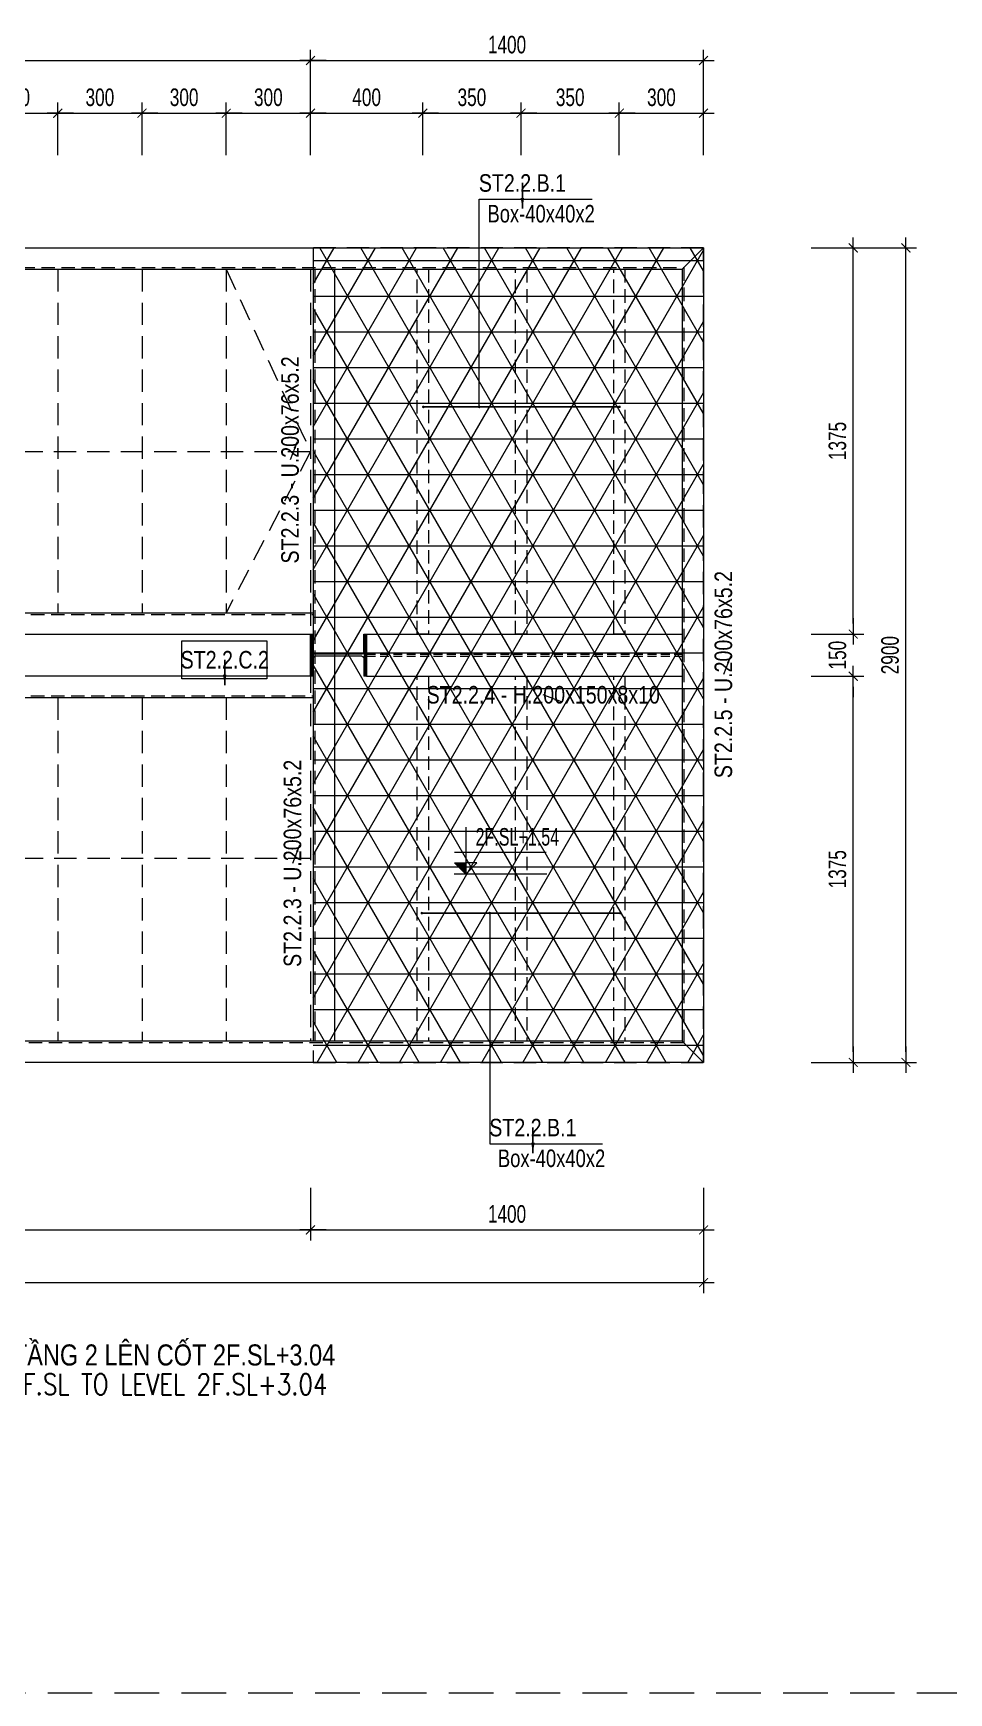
# Model space of a CAD drawing. Header units: millimetres. Extents: x 80771 to 163038, y -101774 to -59328.
# Drawn here: x 106030 to 109291, y -80503 to -74593 of the extents above; entities that cross this region are included whole.
import ezdxf
from ezdxf.enums import TextEntityAlignment as Align

# ---------------------------------------------------------------- set-up
doc = ezdxf.new("R2010")
doc.units = ezdxf.units.MM
doc.linetypes.add('HIDDEN2', pattern=[4.762499999999999, 3.175, -1.5875])
for name, color, linetype, lineweight in [('$0$NDC_S_ANNO', 7, 'Continuous', 20), ('$0$NDC_S_DIM', 1, 'Continuous', 15), ('NDC_S-ANNO', 7, 'Continuous', 20), ('NDC_S-BEAM-NAME-VERT', 7, 'Continuous', 20), ('NDC_S-BEAM-STEL', 30, 'HIDDEN2', 18), ('NDC_S-COLS-NAME', 7, 'Continuous', 20), ('NDC_S-COLS-STEL', 2, 'Continuous', 20), ('NDC_S-DIMS', 1, 'Continuous', 15), ('NDC_S-HIDN', 8, 'HIDDEN2', 13), ('NDC_S-MARK', 1, 'Continuous', 15), ('NDC_S-TABL', 3, 'Continuous', 20), ('NDC_S-TEXT-SYMB', 7, 'Continuous', 20), ('NDC_S-TEXT-VIE', 7, 'Continuous', 20), ('NDC_S_ANNO', 7, 'Continuous', 20), ('NDC_S_BEAM NAME', 7, 'Continuous', 9), ('NDC_S_CONTINUOUS', 3, 'Continuous', 20), ('NDC_S_DIM', 1, 'Continuous', 15), ('NDC_S_ENG TITLE', 3, 'Continuous', 20), ('NDC_S_HATCH MATERIAL', 8, 'Continuous', 13), ('NDC_S_HIDDEN', 8, 'HIDDEN2', 13), ('NDC_S_TEXT SYMBOL', 7, 'Continuous', 20), ('NDC_S_VN TITLE', 6, 'Continuous', 35)]:
    doc.layers.add(name, color=color, linetype=linetype, lineweight=lineweight)
doc.styles.add('$0$ARIAL', font='arial.ttf', dxfattribs={"width": 0.8})
doc.styles.add('$0$NDC_DIM', font='', dxfattribs={"width": 0.75})
doc.styles.add('ARIAL', font='arial.ttf', dxfattribs={"width": 0.8})
doc.styles.add('NDC_ANNO', font='', dxfattribs={"width": 0.8})
doc.styles.add('NDC_ARIAL', font='arial.ttf', dxfattribs={"width": 0.85})
doc.styles.add('NDC_DIM', font='', dxfattribs={"width": 0.75})
doc.styles.add('NDC_EN TXT', font='romans.shx', dxfattribs={"width": 0.8})
doc.styles.add('NDC_VIE TXT', font='arial.ttf', dxfattribs={"width": 0.8})
doc.styles.get('$0$NDC_DIM').set_extended_font_data('Dotum')
doc.styles.get('NDC_ANNO').set_extended_font_data('Dotum')
doc.styles.get('NDC_DIM').set_extended_font_data('Dotum')
doc.dimstyles.new('$0$NDC_dim_iso', dxfattribs={"dimtxt": 2.5, "dimasz": 1, "dimexe": 1.5, "dimexo": 2.5, "dimgap": 1, "dimtad": 1, "dimdec": 0, "dimzin": 0, "dimdsep": 46, "dimtxsty": '$0$NDC_DIM', "dimblk": '$0$DIMMARK', "dimcen": 0.09, "dimdle": 1.2, "dimclrd": 1, "dimclre": 1, "dimclrt": 3, "dimadec": 0, "dimazin": 0, "dimtfac": 1, "dimtdec": 0, "dimtix": 1, "dimtofl": 0, "dimtmove": 0, "dimatfit": 3, "dimfxl": 8, "dimfxlon": 1, "dimtolj": 1, "dimtzin": 0, "dimarcsym": 0})
doc.dimstyles.new('NDC_dim_25', dxfattribs={"dimscale": 25, "dimtxt": 2.5, "dimasz": 1.5, "dimexe": 1.5, "dimexo": 2.5, "dimgap": 1, "dimtad": 1, "dimdec": 0, "dimrnd": 0.001, "dimzin": 0, "dimdsep": 46, "dimtxsty": 'NDC_DIM', "dimblk": 'DIMMARK', "dimcen": 0, "dimdle": 1.2, "dimclrd": 256, "dimclre": 256, "dimclrt": 3, "dimadec": 0, "dimazin": 0, "dimtfac": 1, "dimtdec": 0, "dimtix": 1, "dimtofl": 0, "dimtmove": 2, "dimatfit": 3, "dimfxl": 6, "dimfxlon": 1, "dimtolj": 1, "dimtzin": 0, "dimlwd": -1, "dimlwe": -1, "dimarcsym": 0})
doc.dimstyles.new('NDC_dim_iso', dxfattribs={"dimtxt": 2.5, "dimasz": 1.5, "dimexe": 1.5, "dimexo": 1.5, "dimgap": 1, "dimtad": 1, "dimdec": 0, "dimrnd": 0.001, "dimzin": 0, "dimdsep": 46, "dimtxsty": 'NDC_DIM', "dimblk": 'DIMMARK', "dimcen": 0, "dimdle": 1.2, "dimclrd": 256, "dimclre": 256, "dimclrt": 3, "dimadec": 0, "dimazin": 0, "dimtfac": 1, "dimtdec": 0, "dimtix": 1, "dimtofl": 0, "dimtmove": 2, "dimatfit": 3, "dimfxl": 6, "dimfxlon": 1, "dimtolj": 1, "dimtzin": 0, "dimlwd": -1, "dimlwe": -1, "dimarcsym": 0})
pattern_1 = [(0, (-104314.9308986641, 63407.9157860844), (0, 127), []), (59.99999999999999, (-104314.9308986641, 63407.9157860844), (-109.9852262806237, 63.50000000000001), []), (120, (-104314.9308986641, 63407.9157860844), (-109.9852262806237, -63.49999999999997), [])]

# ---------------------------------------------------------------- blocks, each defined once
blk = doc.blocks.new('*U99')
for p, q in [((0.6502196850394916, 7.480314686706894), (-1.86925590551001, 7.480314686706895)), ((0.9260196850394917, 7.204514686706894), (0.9260196850394938, 0.6695005134808927)), ((1.240980314960485, 7.204514686706894), (1.240980314960487, 0.6695005134808927)), ((1.516780314960485, 7.480314686706894), (4.036255905509978, 7.480314686706897)), ((0.6502196850394913, 0.3937005134808928), (-1.869255905510008, 0.3937005134808915)), ((1.51678031496049, 0.3937005134808931), (4.03625590550998, 0.3937005134808934))]:
    blk.add_line(p, q)
for points in [[(4.036255905509978, 7.480314686706897), (4.036255905509977, 7.874015474108894), (-1.86925590551001, 7.874015474108893), (-1.869255905510011, 7.480314686706895)], [(-1.869255905510008, 0.3937005134808915), (-1.869255905510008, -2.739211066304925e-07), (4.03625590550998, -2.739211047242646e-07), (4.03625590550998, 0.3937005134808934)]]:
    blk.add_lwpolyline(points)
for centre, radius, start, end in [((0.6502196850394917, 7.204514686706894), 0.2757999999999995, 360, 450), ((1.516780314960485, 7.204514686706894), 0.2758, 90, 180), ((0.6502196850394912, 0.6695005134808923), 0.2758, 270, 360), ((1.51678031496049, 0.6695005134808927), 0.2758, 180, 270)]:
    blk.add_arc(centre, radius, start, end)
blk = doc.blocks.new('*U98')
for p, q in [((0.6502196850394916, 7.480314686706894), (-1.86925590551001, 7.480314686706895)), ((0.9260196850394917, 7.204514686706894), (0.9260196850394938, 0.6695005134808927)), ((1.240980314960485, 7.204514686706894), (1.240980314960487, 0.6695005134808927)), ((1.516780314960485, 7.480314686706894), (4.036255905509977, 7.480314686706897)), ((0.6502196850394913, 0.3937005134808928), (-1.869255905510008, 0.3937005134808915)), ((1.51678031496049, 0.3937005134808931), (4.03625590550998, 0.3937005134808935))]:
    blk.add_line(p, q)
for points in [[(4.036255905509977, 7.480314686706897), (4.036255905509977, 7.874015474108894), (-1.869255905510011, 7.874015474108893), (-1.86925590551001, 7.480314686706895)], [(-1.869255905510008, 0.3937005134808915), (-1.869255905510008, -2.739211066304925e-07), (4.036255905509979, -2.73921104666556e-07), (4.03625590550998, 0.3937005134808935)]]:
    blk.add_lwpolyline(points)
for centre, radius, start, end in [((0.6502196850394917, 7.204514686706894), 0.2757999999999995, 360, 450), ((1.516780314960485, 7.204514686706894), 0.2758, 90, 180), ((0.6502196850394912, 0.6695005134808923), 0.2758, 270, 360), ((1.51678031496049, 0.6695005134808927), 0.2758, 180, 270)]:
    blk.add_arc(centre, radius, start, end)
blk = doc.blocks.new('TT2')
at = {"layer": 'NDC_S_HATCH MATERIAL'}
h = blk.add_hatch(dxfattribs=at)
h.set_pattern_fill('NET3', color=256, scale=40)
h.set_pattern_definition(pattern_1)
h.paths.add_polyline_path([(1390, 2900), (0, 2900), (0, 0), (1390, 0)])
h = blk.add_hatch(dxfattribs=at)
h.set_pattern_fill('NET3', color=256, scale=40)
h.set_pattern_definition(pattern_1)
h.paths.add_polyline_path([(4110, 2900), (5500, 2900), (5500, 0), (4110, 0)])
h = blk.add_hatch(dxfattribs=at)
h.set_pattern_fill('ANSI31', color=256)
h.set_pattern_definition([(45, (60363.4880081712, 46292.38062624844), (-2.245064030267288, 2.245064030267288), [])])
edge = h.paths.add_edge_path()
edge.add_line((1209.999999999971, 1375.000000000095), (1199.999999999956, 1375.000000000095))
edge.add_line((1199.999999999942, 1375.000000000095), (1199.999999999942, 1525))
edge.add_line((1199.999999999942, 1525), (1209.999999999956, 1525))
edge = h.paths.add_edge_path()
edge.add_line((1382.994679999902, 1446.000000000051), (1217.005319999967, 1446.000000000051))
edge = h.paths.add_edge_path()
edge.add_line((1382.994679999902, 1454.000000000044), (1217.005319999967, 1454.000000000044))
edge = h.paths.add_edge_path(flags=16)
edge.add_line((1209.999999999971, 1438.994680000054), (1209.999999999971, 1375.000000000095))
edge = h.paths.add_edge_path()
edge.add_line((1389.999999999913, 1438.994680000054), (1389.999999999913, 1375.000000000095))
edge = h.paths.add_edge_path(flags=16)
edge.add_line((1209.999999999971, 1461.005320000048), (1209.999999999971, 1525))
edge = h.paths.add_edge_path()
edge.add_line((1389.999999999913, 1461.005320000048), (1389.999999999913, 1525))
edge = h.paths.add_edge_path()
edge.add_line((1389.999999999913, 1525), (1399.999999999913, 1525))
edge.add_line((1399.999999999913, 1525), (1399.999999999913, 1375.000000000095))
edge.add_line((1399.999999999913, 1375.000000000095), (1389.999999999913, 1375.000000000095))
edge = h.paths.add_edge_path()
edge.add_arc((1217.005319999967, 1438.994680000054), 7.005320000000003, 90, 180)
edge = h.paths.add_edge_path()
edge.add_arc((1217.005319999967, 1461.005320000048), 7.005320000000003, 180, 270)
edge = h.paths.add_edge_path()
edge.add_arc((1382.994679999902, 1438.994680000054), 7.00531999999999, 0, 90)
edge = h.paths.add_edge_path()
edge.add_arc((1382.994679999902, 1461.005320000048), 7.005320000000003, 270, 360)
h = blk.add_hatch(dxfattribs=at)
h.set_pattern_fill('ANSI31', color=256)
h.set_pattern_definition([(45, (60963.48800817126, 46292.38062624838), (-2.245064030267288, 2.245064030267288), [])])
edge = h.paths.add_edge_path()
edge.add_line((4110.000000000015, 1375.000000000044), (4100, 1375.000000000044))
edge.add_line((4099.999999999985, 1375.000000000044), (4099.999999999985, 1524.999999999949))
edge.add_line((4099.999999999985, 1524.999999999949), (4110, 1524.999999999949))
edge = h.paths.add_edge_path()
edge.add_line((4282.994679999945, 1446), (4117.005320000011, 1446))
edge = h.paths.add_edge_path()
edge.add_line((4282.994679999945, 1453.999999999993), (4117.005320000011, 1453.999999999993))
edge = h.paths.add_edge_path(flags=16)
edge.add_line((4110.000000000015, 1438.994680000003), (4110.000000000015, 1375.000000000044))
edge = h.paths.add_edge_path()
edge.add_line((4289.999999999956, 1438.994680000003), (4289.999999999956, 1375.000000000044))
edge = h.paths.add_edge_path(flags=16)
edge.add_line((4110.000000000015, 1461.005319999997), (4110.000000000015, 1524.999999999949))
edge = h.paths.add_edge_path()
edge.add_line((4289.999999999956, 1461.005319999997), (4289.999999999956, 1524.999999999949))
edge = h.paths.add_edge_path()
edge.add_line((4289.999999999956, 1524.999999999949), (4299.999999999956, 1524.999999999949))
edge.add_line((4299.999999999956, 1524.999999999949), (4299.999999999956, 1375.000000000044))
edge.add_line((4299.999999999956, 1375.000000000044), (4289.999999999956, 1375.000000000044))
edge = h.paths.add_edge_path()
edge.add_arc((4117.005320000011, 1438.994680000003), 7.005320000000003, 90, 180)
edge = h.paths.add_edge_path()
edge.add_arc((4117.005320000011, 1461.005319999997), 7.005320000000003, 180, 270)
edge = h.paths.add_edge_path()
edge.add_arc((4282.994679999945, 1438.994680000003), 7.00531999999999, 0, 90)
edge = h.paths.add_edge_path()
edge.add_arc((4282.994679999945, 1461.005319999997), 7.005320000000003, 270, 360)
at = {"layer": 'NDC_S-BEAM-STEL', "ltscale": 15}
for p, q in [((1384, 2824), (1384, 76)), ((4116.00000000016, 2824), (4116.00000000016, 76)), ((1390, 1594.999999999949), (4110.00000000016, 1594.999999999949)), ((1390, 1305.000000000095), (4110.00000000016, 1305.000000000095))]:
    blk.add_line(p, q, dxfattribs=at)
for points in [[(69.99999999998545, 2830.000000000015), (5430.000000000015, 2830.000000000015), (5430.000000000015, 69.99999999998545), (69.99999999998545, 69.99999999998545)], [(320.0000758170208, 2824.000019402971), (280.0000758170208, 2824.000019402971), (279.9999999999127, 1524.99998059708), (319.9999999999127, 1524.99998059708)], [(670.0000758170208, 2824), (630.0000758170208, 2824), (629.9999999999127, 1524.999961194109), (669.9999999999127, 1524.999961194109)], [(1020.000075817021, 2824), (980.0000758170208, 2824), (979.9999999999127, 1524.999961194109), (1019.999999999913, 1524.999961194109)], [(4479.999924182979, 2824), (4519.999924182979, 2824), (4520.000000000087, 1524.999961194109), (4480.000000000087, 1524.999961194109)], [(4829.999924182979, 2824), (4869.999924182979, 2824), (4870.000000000087, 1524.999961194109), (4830.000000000087, 1524.999961194109)], [(5179.999924182979, 2824.000019402971), (5219.999924182979, 2824.000019402971), (5220.000000000087, 1524.99998059708), (5180.000000000087, 1524.99998059708)], [(320.0000758170208, 1375.000019403058), (280.0000758170208, 1375.000019403058), (279.9999999999127, 75.99998059716745), (319.9999999999127, 75.99998059716745)], [(670.0000758170208, 1375.000000000087), (630.0000758170208, 1375.000000000087), (629.9999999999127, 75.99996119419666), (669.9999999999127, 75.99996119419666)], [(1020.000075817021, 1375.000000000087), (980.0000758170208, 1375.000000000087), (979.9999999999127, 75.99996119419666), (1019.999999999913, 75.99996119419666)], [(4479.999924182979, 1375.000000000087), (4519.999924182979, 1375.000000000087), (4520.000000000087, 75.99996119419666), (4480.000000000087, 75.99996119419666)], [(4829.999924182979, 1375.000000000087), (4869.999924182979, 1375.000000000087), (4870.000000000087, 75.99996119419666), (4830.000000000087, 75.99996119419666)], [(5179.999924182979, 1375.000019403058), (5219.999924182979, 1375.000019403058), (5220.000000000087, 75.99998059716745), (5180.000000000087, 75.99998059716745)]]:
    blk.add_lwpolyline(points, close=True, dxfattribs=at)
at = {"layer": 'NDC_S-HIDN', "ltscale": 25}
for p, q in [((1400.000000000087, 1525.000000000029), (1400.000000000087, 2824)), ((1700, 2824), (1700, 1600.999999999956)), ((2000, 2824), (2000, 1600.999999999956)), ((2300, 2824), (2300, 1600.999999999956)), ((2600, 2824), (2600, 1600.999999999956)), ((2900, 2824), (2900, 1600.999999999956)), ((3200, 2824), (3200, 1600.999999999956)), ((3500, 2824), (3500, 1600.999999999956)), ((3800, 2824), (3800, 1600.999999999956)), ((4100, 2824), (4100, 76)), ((1400.000000000087, 2174.500000000015), (4100, 2174.500000000015)), ((1400.000000000029, 1298.999999999971), (1400.000000000116, 76)), ((1700, 1299.000000000095), (1700, 76)), ((1999.999999999985, 1299.000000000102), (2000, 76)), ((2300, 1299.000000000102), (2300, 76)), ((2599.999999999985, 1299.000000000102), (2600, 76)), ((2900.000000000015, 1299.000000000102), (2900, 76)), ((3200, 1299.000000000102), (3200, 76)), ((3499.999999999985, 1299.000000000102), (3500, 76)), ((3800, 1299.000000000102), (3800, 76))]:
    blk.add_line(p, q, dxfattribs=at)
at = {"layer": 'NDC_S-HIDN', "ltscale": 10}
for p, q in [((1199.999999999942, 1454.000000000051), (76, 1454.000000000044)), ((1199.999999999942, 1446.000000000051), (76, 1446.000000000044)), ((4300.000000000131, 1454.000000000022), (5424, 1454.000000000015)), ((4300.000000000131, 1446.000000000022), (5424, 1446.000000000015))]:
    blk.add_line(p, q, dxfattribs=at)
at = {"layer": 'NDC_S-HIDN', "ltscale": 25}
for points in [[(1390, 2900), (0, 2900), (0, 0), (1390, 0)], [(5500.00000000016, 2900), (4110.00000000016, 2900), (4110.00000000016, 0), (5500.00000000016, 0)]]:
    blk.add_lwpolyline(points, close=True, dxfattribs=at)
for points in [[(3800, 2824), (4100, 2174.500000000015), (3800, 1600.999999999949)], [(1700, 1299.000000000095), (1400.000000000073, 725.4999999998545), (1700, 76)], [(4100, 725.4999999998545), (1400.000000000073, 725.4999999998545)]]:
    blk.add_lwpolyline(points, dxfattribs=at)
at = {"layer": 'NDC_S-TABL'}
for p, q in [((0, 2900), (76, 2824)), ((5424, 2824), (5500, 2900)), ((76, 76), (0, 0)), ((5424, 76), (5500, 0))]:
    blk.add_line(p, q, dxfattribs=at)
for points in [[(0, 2900), (5500, 2900), (5500, 0), (0, 0)], [(76, 2824), (5424, 2824), (5424, 76), (76, 76)]]:
    blk.add_lwpolyline(points, close=True, dxfattribs=at)
at = {"layer": 'NDC_S_CONTINUOUS'}
for p, q in [((1314, 2824), (1314, 76)), ((1390, 2824), (1390, 76)), ((4110.00000000016, 2824), (4110.00000000016, 76)), ((4186.00000000016, 2824), (4186.00000000016, 76)), ((1390, 1600.999999999949), (4110.00000000016, 1600.999999999949)), ((1199.999999999942, 1525.00000000008), (76, 1525.00000000008)), ((4300.000000000131, 1525.000000000051), (5424, 1525.000000000051)), ((1199.999999999942, 1375.000000000095), (76, 1375.000000000095)), ((4300.000000000131, 1375.000000000065), (5424, 1375.000000000065)), ((1390, 1299.000000000095), (4110.00000000016, 1299.000000000095))]:
    blk.add_line(p, q, dxfattribs=at)
blk.add_lwpolyline([(1209.999999999971, 1525.00000000008), (1199.999999999942, 1525.00000000008), (1199.999999999942, 1375.000000000022), (1209.999999999971, 1375.000000000022)], dxfattribs=at)
blk.add_lwpolyline([(1399.999999999913, 1525), (4100, 1525), (4100, 1375.000000000044), (1399.999999999913, 1375.000000000044)], close=True, dxfattribs=at)
at = {"layer": 'NDC_S-COLS-STEL', "xscale": -25.40000000000001, "yscale": 25.40000000000001, "zscale": 25.4, "rotation": 270}
for name, p in [('*U99', (1200.000006957547, 1422.479100000048)), ('*U98', (4100.000006957591, 1422.479099999997))]:
    blk.add_blockref(name, p, dxfattribs=at)
blk = doc.blocks.new('DIMMARK')
at = {"layer": 'NDC_S_DIM', "color": 1}
blk.add_line((-1.5, 0), (1, 0), dxfattribs=at)
at = {"layer": 'NDC_S_DIM', "color": 2, "const_width": 0.1}
blk.add_lwpolyline([(-0.4242640687119285, -0.4242640687119285), (0.4242640687119285, 0.4242640687119285)], dxfattribs=at)
blk = doc.blocks.new('*D317')
at = {"layer": 'Defpoints', "color": 0, "transparency": 16777216}
for p in [(104317.9395181131, -78257.91578608444), (107017.9395181131, -78257.91578608444), (107017.9395181131, -78854.35391925108)]:
    blk.add_point(p, dxfattribs=at)
at = {"layer": 'NDC_S_DIM', "transparency": 16777216}
for p, q in [((104317.9395181131, -78704.35391925108), (104317.9395181131, -78891.85391925108)), ((107017.9395181131, -78704.35391925108), (107017.9395181131, -78891.85391925108)), ((104355.4395181131, -78854.35391925108), (106980.4395181131, -78854.35391925108))]:
    blk.add_line(p, q, dxfattribs=at)
at = {"layer": 'NDC_S_DIM', "transparency": 16777216, "xscale": 37.5, "yscale": 37.5, "zscale": 37.5, "rotation": 180}
blk.add_blockref('DIMMARK', (104317.9395181131, -78854.35391925108), dxfattribs=at)
at = {"layer": 'NDC_S_DIM', "transparency": 16777216, "xscale": 37.5, "yscale": 37.5, "zscale": 37.5}
blk.add_blockref('DIMMARK', (107017.9395181131, -78854.35391925108), dxfattribs=at)
at = {"layer": 'NDC_S_DIM', "color": 3, "transparency": 16777216, "insert": (105667.9395181131, -78798.06151762286), "char_height": 62.5, "attachment_point": 5, "style": 'NDC_DIM'}
blk.add_mtext('\\A1;2700', dxfattribs=at)
blk = doc.blocks.new('*D318')
at = {"layer": 'Defpoints', "color": 0, "transparency": 16777216}
for p in [(107017.939518113, -78257.91578608444), (108417.9395181132, -78257.91578608444), (108417.9395181132, -78854.35391925108)]:
    blk.add_point(p, dxfattribs=at)
at = {"layer": 'NDC_S_DIM', "transparency": 16777216}
for p, q in [((107017.939518113, -78704.35391925108), (107017.939518113, -78891.85391925108)), ((108417.9395181132, -78704.35391925108), (108417.9395181132, -78891.85391925108)), ((107055.439518113, -78854.35391925108), (108380.4395181132, -78854.35391925108))]:
    blk.add_line(p, q, dxfattribs=at)
at = {"layer": 'NDC_S_DIM', "transparency": 16777216, "xscale": 37.5, "yscale": 37.5, "zscale": 37.5, "rotation": 180}
blk.add_blockref('DIMMARK', (107017.939518113, -78854.35391925108), dxfattribs=at)
at = {"layer": 'NDC_S_DIM', "transparency": 16777216, "xscale": 37.5, "yscale": 37.5, "zscale": 37.5}
blk.add_blockref('DIMMARK', (108417.9395181132, -78854.35391925108), dxfattribs=at)
at = {"layer": 'NDC_S_DIM', "color": 3, "transparency": 16777216, "insert": (107717.9395181131, -78798.06151762286), "char_height": 62.5, "attachment_point": 5, "style": 'NDC_DIM'}
blk.add_mtext('\\A1;1400', dxfattribs=at)
blk = doc.blocks.new('*D319')
at = {"layer": 'Defpoints', "color": 0, "transparency": 16777216}
for p in [(102917.9395181131, -78257.91578608444), (108417.9395181132, -78257.91578608444), (108417.9395181132, -79041.85391925108)]:
    blk.add_point(p, dxfattribs=at)
at = {"layer": 'NDC_S_DIM', "transparency": 16777216}
for p, q in [((102917.9395181131, -78891.85391925108), (102917.9395181131, -79079.35391925108)), ((108417.9395181132, -78891.85391925108), (108417.9395181132, -79079.35391925108)), ((102955.4395181131, -79041.85391925108), (108380.4395181132, -79041.85391925108))]:
    blk.add_line(p, q, dxfattribs=at)
at = {"layer": 'NDC_S_DIM', "transparency": 16777216, "xscale": 37.5, "yscale": 37.5, "zscale": 37.5, "rotation": 180}
blk.add_blockref('DIMMARK', (102917.9395181131, -79041.85391925108), dxfattribs=at)
at = {"layer": 'NDC_S_DIM', "transparency": 16777216, "xscale": 37.5, "yscale": 37.5, "zscale": 37.5}
blk.add_blockref('DIMMARK', (108417.9395181132, -79041.85391925108), dxfattribs=at)
at = {"layer": 'NDC_S_DIM', "color": 3, "transparency": 16777216, "insert": (105667.9395181131, -78985.56151762286), "char_height": 62.5, "attachment_point": 5, "style": 'NDC_DIM'}
blk.add_mtext('\\A1;5500', dxfattribs=at)
blk = doc.blocks.new('*D320')
at = {"layer": 'Defpoints', "color": 0, "transparency": 16777216}
for p in [(108417.9395181133, -76882.91578608443), (108951.154007948, -76882.91578608443), (108417.9395181133, -78257.91578608447)]:
    blk.add_point(p, dxfattribs=at)
at = {"layer": 'NDC_S_DIM', "transparency": 16777216}
for p, q in [((108801.154007948, -76882.91578608443), (108988.654007948, -76882.91578608443)), ((108951.154007948, -78220.41578608447), (108951.154007948, -76920.41578608443)), ((108801.154007948, -78257.91578608447), (108988.654007948, -78257.91578608447))]:
    blk.add_line(p, q, dxfattribs=at)
at = {"layer": 'NDC_S_DIM', "transparency": 16777216, "xscale": 37.5, "yscale": 37.5, "zscale": 37.5}
for p, rotation in [((108951.154007948, -76882.91578608443), 90), ((108951.154007948, -78257.91578608447), 270)]:
    blk.add_blockref('DIMMARK', p, dxfattribs=dict(at, rotation=rotation))
at = {"layer": 'NDC_S_DIM', "color": 3, "transparency": 16777216, "insert": (108894.8616063198, -77570.41578608446), "char_height": 62.5, "attachment_point": 5, "rotation": 90, "style": 'NDC_DIM'}
blk.add_mtext('\\A1;1375', dxfattribs=at)
blk = doc.blocks.new('*D321')
at = {"layer": 'Defpoints', "color": 0, "transparency": 16777216}
for p in [(108417.9395181133, -76732.91578608441), (108951.1540079481, -76732.91578608441), (108417.9395181133, -76882.91578608443)]:
    blk.add_point(p, dxfattribs=at)
at = {"layer": 'NDC_S_DIM', "transparency": 16777216}
for p, q in [((108951.1540079481, -76695.41578608441), (108951.1540079481, -76657.91578608441)), ((108801.1540079481, -76732.91578608441), (108988.6540079481, -76732.91578608441)), ((108801.1540079481, -76882.91578608443), (108988.6540079481, -76882.91578608443)), ((108951.1540079481, -76920.41578608443), (108951.1540079481, -76957.91578608443))]:
    blk.add_line(p, q, dxfattribs=at)
at = {"layer": 'NDC_S_DIM', "transparency": 16777216, "xscale": 37.5, "yscale": 37.5, "zscale": 37.5}
for p, rotation in [((108951.1540079481, -76732.91578608441), 270), ((108951.1540079481, -76882.91578608443), 90)]:
    blk.add_blockref('DIMMARK', p, dxfattribs=dict(at, rotation=rotation))
at = {"layer": 'NDC_S_DIM', "color": 3, "transparency": 16777216, "insert": (108894.8616063198, -76807.91578608443), "char_height": 62.5, "attachment_point": 5, "rotation": 90, "style": 'NDC_DIM'}
blk.add_mtext('\\A1;150', dxfattribs=at)
blk = doc.blocks.new('*D322')
at = {"layer": 'Defpoints', "color": 0, "transparency": 16777216}
for p in [(108417.9395181133, -75357.91578608447), (108951.1540079482, -75357.91578608447), (108417.9395181133, -76732.91578608441)]:
    blk.add_point(p, dxfattribs=at)
at = {"layer": 'NDC_S_DIM', "transparency": 16777216}
for p, q in [((108801.1540079482, -75357.91578608447), (108988.6540079482, -75357.91578608447)), ((108951.1540079482, -76695.41578608441), (108951.1540079482, -75395.41578608447)), ((108801.1540079482, -76732.91578608441), (108988.6540079482, -76732.91578608441))]:
    blk.add_line(p, q, dxfattribs=at)
at = {"layer": 'NDC_S_DIM', "transparency": 16777216, "xscale": 37.5, "yscale": 37.5, "zscale": 37.5}
for p, rotation in [((108951.1540079482, -75357.91578608447), 90), ((108951.1540079482, -76732.91578608441), 270)]:
    blk.add_blockref('DIMMARK', p, dxfattribs=dict(at, rotation=rotation))
at = {"layer": 'NDC_S_DIM', "color": 3, "transparency": 16777216, "insert": (108894.8616063199, -76045.41578608446), "char_height": 62.5, "attachment_point": 5, "rotation": 90, "style": 'NDC_DIM'}
blk.add_mtext('\\A1;1375', dxfattribs=at)
blk = doc.blocks.new('*D323')
at = {"layer": 'Defpoints', "color": 0, "transparency": 16777216}
for p in [(108417.9395181133, -75357.91578608433), (109138.6540079482, -75357.91578608433), (108417.9395181133, -78257.91578608447)]:
    blk.add_point(p, dxfattribs=at)
at = {"layer": 'NDC_S_DIM', "transparency": 16777216}
for p, q in [((108988.6540079482, -75357.91578608433), (109176.1540079482, -75357.91578608433)), ((109138.6540079482, -78220.41578608447), (109138.6540079482, -75395.41578608433)), ((108988.6540079482, -78257.91578608447), (109176.1540079482, -78257.91578608447))]:
    blk.add_line(p, q, dxfattribs=at)
at = {"layer": 'NDC_S_DIM', "transparency": 16777216, "xscale": 37.5, "yscale": 37.5, "zscale": 37.5}
for p, rotation in [((109138.6540079482, -75357.91578608433), 90), ((109138.6540079482, -78257.91578608447), 270)]:
    blk.add_blockref('DIMMARK', p, dxfattribs=dict(at, rotation=rotation))
at = {"layer": 'NDC_S_DIM', "color": 3, "transparency": 16777216, "insert": (109082.3616063199, -76807.91578608441), "char_height": 62.5, "attachment_point": 5, "rotation": 90, "style": 'NDC_DIM'}
blk.add_mtext('\\A1;2900', dxfattribs=at)
blk = doc.blocks.new('*D337')
at = {"layer": 'Defpoints', "color": 0, "transparency": 16777216}
for p in [(106117.939518113, -74878.17905960027), (105817.939518113, -75357.91578608444), (106117.939518113, -75357.91578608444)]:
    blk.add_point(p, dxfattribs=at)
at = {"layer": 'NDC_S_DIM', "transparency": 16777216}
for p, q in [((105817.939518113, -75028.17905960027), (105817.939518113, -74840.67905960027)), ((106117.939518113, -75028.17905960027), (106117.939518113, -74840.67905960027)), ((105855.439518113, -74878.17905960027), (106080.439518113, -74878.17905960027))]:
    blk.add_line(p, q, dxfattribs=at)
at = {"layer": 'NDC_S_DIM', "transparency": 16777216, "xscale": 37.5, "yscale": 37.5, "zscale": 37.5, "rotation": 180}
blk.add_blockref('DIMMARK', (105817.939518113, -74878.17905960027), dxfattribs=at)
at = {"layer": 'NDC_S_DIM', "transparency": 16777216, "xscale": 37.5, "yscale": 37.5, "zscale": 37.5}
blk.add_blockref('DIMMARK', (106117.939518113, -74878.17905960027), dxfattribs=at)
at = {"layer": 'NDC_S_DIM', "color": 3, "transparency": 16777216, "insert": (105967.939518113, -74821.88665797205), "char_height": 62.5, "attachment_point": 5, "style": 'NDC_DIM'}
blk.add_mtext('\\A1;300', dxfattribs=at)
blk = doc.blocks.new('*D338')
at = {"layer": 'Defpoints', "color": 0, "transparency": 16777216}
for p in [(106417.939518113, -74878.17905960027), (106117.939518113, -75357.91578608444), (106417.939518113, -75357.91578608444)]:
    blk.add_point(p, dxfattribs=at)
at = {"layer": 'NDC_S_DIM', "transparency": 16777216}
for p, q in [((106117.939518113, -75028.17905960027), (106117.939518113, -74840.67905960027)), ((106417.939518113, -75028.17905960027), (106417.939518113, -74840.67905960027)), ((106155.439518113, -74878.17905960027), (106380.439518113, -74878.17905960027))]:
    blk.add_line(p, q, dxfattribs=at)
at = {"layer": 'NDC_S_DIM', "transparency": 16777216, "xscale": 37.5, "yscale": 37.5, "zscale": 37.5, "rotation": 180}
blk.add_blockref('DIMMARK', (106117.939518113, -74878.17905960027), dxfattribs=at)
at = {"layer": 'NDC_S_DIM', "transparency": 16777216, "xscale": 37.5, "yscale": 37.5, "zscale": 37.5}
blk.add_blockref('DIMMARK', (106417.939518113, -74878.17905960027), dxfattribs=at)
at = {"layer": 'NDC_S_DIM', "color": 3, "transparency": 16777216, "insert": (106267.939518113, -74821.88665797205), "char_height": 62.5, "attachment_point": 5, "style": 'NDC_DIM'}
blk.add_mtext('\\A1;300', dxfattribs=at)
blk = doc.blocks.new('*D339')
at = {"layer": 'Defpoints', "color": 0, "transparency": 16777216}
for p in [(106717.939518113, -74878.17905960027), (106417.939518113, -75357.91578608444), (106717.939518113, -75357.91578608444)]:
    blk.add_point(p, dxfattribs=at)
at = {"layer": 'NDC_S_DIM', "transparency": 16777216}
for p, q in [((106417.939518113, -75028.17905960027), (106417.939518113, -74840.67905960027)), ((106717.939518113, -75028.17905960027), (106717.939518113, -74840.67905960027)), ((106455.439518113, -74878.17905960027), (106680.439518113, -74878.17905960027))]:
    blk.add_line(p, q, dxfattribs=at)
at = {"layer": 'NDC_S_DIM', "transparency": 16777216, "xscale": 37.5, "yscale": 37.5, "zscale": 37.5, "rotation": 180}
blk.add_blockref('DIMMARK', (106417.939518113, -74878.17905960027), dxfattribs=at)
at = {"layer": 'NDC_S_DIM', "transparency": 16777216, "xscale": 37.5, "yscale": 37.5, "zscale": 37.5}
blk.add_blockref('DIMMARK', (106717.939518113, -74878.17905960027), dxfattribs=at)
at = {"layer": 'NDC_S_DIM', "color": 3, "transparency": 16777216, "insert": (106567.939518113, -74821.88665797205), "char_height": 62.5, "attachment_point": 5, "style": 'NDC_DIM'}
blk.add_mtext('\\A1;300', dxfattribs=at)
blk = doc.blocks.new('*D340')
at = {"layer": 'Defpoints', "color": 0, "transparency": 16777216}
for p in [(107017.939518113, -74878.17905960027), (106717.939518113, -75357.91578608444), (107017.939518113, -75357.91578608444)]:
    blk.add_point(p, dxfattribs=at)
at = {"layer": 'NDC_S_DIM', "transparency": 16777216}
for p, q in [((106717.939518113, -75028.17905960027), (106717.939518113, -74840.67905960027)), ((107017.939518113, -75028.17905960027), (107017.939518113, -74840.67905960027)), ((106755.439518113, -74878.17905960027), (106980.439518113, -74878.17905960027))]:
    blk.add_line(p, q, dxfattribs=at)
at = {"layer": 'NDC_S_DIM', "transparency": 16777216, "xscale": 37.5, "yscale": 37.5, "zscale": 37.5, "rotation": 180}
blk.add_blockref('DIMMARK', (106717.939518113, -74878.17905960027), dxfattribs=at)
at = {"layer": 'NDC_S_DIM', "transparency": 16777216, "xscale": 37.5, "yscale": 37.5, "zscale": 37.5}
blk.add_blockref('DIMMARK', (107017.939518113, -74878.17905960027), dxfattribs=at)
at = {"layer": 'NDC_S_DIM', "color": 3, "transparency": 16777216, "insert": (106867.939518113, -74821.88665797205), "char_height": 62.5, "attachment_point": 5, "style": 'NDC_DIM'}
blk.add_mtext('\\A1;300', dxfattribs=at)
blk = doc.blocks.new('*D341')
at = {"layer": 'Defpoints', "color": 0, "transparency": 16777216}
for p in [(107417.939442296, -74878.17905960027), (107017.939518113, -75357.91578608444), (107417.939442296, -75357.91578608444)]:
    blk.add_point(p, dxfattribs=at)
at = {"layer": 'NDC_S_DIM', "transparency": 16777216}
for p, q in [((107017.939518113, -75028.17905960027), (107017.939518113, -74840.67905960027)), ((107417.939442296, -75028.17905960027), (107417.939442296, -74840.67905960027)), ((107055.439518113, -74878.17905960027), (107380.439442296, -74878.17905960027))]:
    blk.add_line(p, q, dxfattribs=at)
at = {"layer": 'NDC_S_DIM', "transparency": 16777216, "xscale": 37.5, "yscale": 37.5, "zscale": 37.5, "rotation": 180}
blk.add_blockref('DIMMARK', (107017.939518113, -74878.17905960027), dxfattribs=at)
at = {"layer": 'NDC_S_DIM', "transparency": 16777216, "xscale": 37.5, "yscale": 37.5, "zscale": 37.5}
blk.add_blockref('DIMMARK', (107417.939442296, -74878.17905960027), dxfattribs=at)
at = {"layer": 'NDC_S_DIM', "color": 3, "transparency": 16777216, "insert": (107217.9394802045, -74821.88665797205), "char_height": 62.5, "attachment_point": 5, "style": 'NDC_DIM'}
blk.add_mtext('\\A1;400', dxfattribs=at)
blk = doc.blocks.new('*D342')
at = {"layer": 'Defpoints', "color": 0, "transparency": 16777216}
for p in [(107767.939442296, -74878.17905960027), (107417.939442296, -75357.91578608444), (107767.939442296, -75357.91578608444)]:
    blk.add_point(p, dxfattribs=at)
at = {"layer": 'NDC_S_DIM', "transparency": 16777216}
for p, q in [((107417.939442296, -75028.17905960027), (107417.939442296, -74840.67905960027)), ((107767.939442296, -75028.17905960027), (107767.939442296, -74840.67905960027)), ((107455.439442296, -74878.17905960027), (107730.439442296, -74878.17905960027))]:
    blk.add_line(p, q, dxfattribs=at)
at = {"layer": 'NDC_S_DIM', "transparency": 16777216, "xscale": 37.5, "yscale": 37.5, "zscale": 37.5, "rotation": 180}
blk.add_blockref('DIMMARK', (107417.939442296, -74878.17905960027), dxfattribs=at)
at = {"layer": 'NDC_S_DIM', "transparency": 16777216, "xscale": 37.5, "yscale": 37.5, "zscale": 37.5}
blk.add_blockref('DIMMARK', (107767.939442296, -74878.17905960027), dxfattribs=at)
at = {"layer": 'NDC_S_DIM', "color": 3, "transparency": 16777216, "insert": (107592.939442296, -74821.88665797205), "char_height": 62.5, "attachment_point": 5, "style": 'NDC_DIM'}
blk.add_mtext('\\A1;350', dxfattribs=at)
blk = doc.blocks.new('*D343')
at = {"layer": 'Defpoints', "color": 0, "transparency": 16777216}
for p in [(108117.939442296, -74878.17905960027), (107767.939442296, -75357.91578608444), (108117.939442296, -75357.91578608444)]:
    blk.add_point(p, dxfattribs=at)
at = {"layer": 'NDC_S_DIM', "transparency": 16777216}
for p, q in [((107767.939442296, -75028.17905960027), (107767.939442296, -74840.67905960027)), ((108117.939442296, -75028.17905960027), (108117.939442296, -74840.67905960027)), ((107805.439442296, -74878.17905960027), (108080.439442296, -74878.17905960027))]:
    blk.add_line(p, q, dxfattribs=at)
at = {"layer": 'NDC_S_DIM', "transparency": 16777216, "xscale": 37.5, "yscale": 37.5, "zscale": 37.5, "rotation": 180}
blk.add_blockref('DIMMARK', (107767.939442296, -74878.17905960027), dxfattribs=at)
at = {"layer": 'NDC_S_DIM', "transparency": 16777216, "xscale": 37.5, "yscale": 37.5, "zscale": 37.5}
blk.add_blockref('DIMMARK', (108117.939442296, -74878.17905960027), dxfattribs=at)
at = {"layer": 'NDC_S_DIM', "color": 3, "transparency": 16777216, "insert": (107942.939442296, -74821.88665797205), "char_height": 62.5, "attachment_point": 5, "style": 'NDC_DIM'}
blk.add_mtext('\\A1;350', dxfattribs=at)
blk = doc.blocks.new('*D344')
at = {"layer": 'Defpoints', "color": 0, "transparency": 16777216}
for p in [(108417.9395181132, -74878.17905960027), (108117.939442296, -75357.91578608444), (108417.9395181132, -75357.91578608444)]:
    blk.add_point(p, dxfattribs=at)
at = {"layer": 'NDC_S_DIM', "transparency": 16777216}
for p, q in [((108117.939442296, -75028.17905960027), (108117.939442296, -74840.67905960027)), ((108417.9395181132, -75028.17905960027), (108417.9395181132, -74840.67905960027)), ((108155.439442296, -74878.17905960027), (108380.4395181132, -74878.17905960027))]:
    blk.add_line(p, q, dxfattribs=at)
at = {"layer": 'NDC_S_DIM', "transparency": 16777216, "xscale": 37.5, "yscale": 37.5, "zscale": 37.5, "rotation": 180}
blk.add_blockref('DIMMARK', (108117.939442296, -74878.17905960027), dxfattribs=at)
at = {"layer": 'NDC_S_DIM', "transparency": 16777216, "xscale": 37.5, "yscale": 37.5, "zscale": 37.5}
blk.add_blockref('DIMMARK', (108417.9395181132, -74878.17905960027), dxfattribs=at)
at = {"layer": 'NDC_S_DIM', "color": 3, "transparency": 16777216, "insert": (108267.9394802046, -74821.88665797205), "char_height": 62.5, "attachment_point": 5, "style": 'NDC_DIM'}
blk.add_mtext('\\A1;300', dxfattribs=at)
blk = doc.blocks.new('*D346')
at = {"layer": 'Defpoints', "color": 0, "transparency": 16777216}
for p in [(107017.9395181131, -74690.67905960027), (104317.9395181131, -75357.91578608444), (107017.9395181131, -75357.91578608444)]:
    blk.add_point(p, dxfattribs=at)
at = {"layer": 'NDC_S_DIM', "transparency": 16777216}
for p, q in [((104317.9395181131, -74840.67905960027), (104317.9395181131, -74653.17905960027)), ((104355.4395181131, -74690.67905960027), (106980.4395181131, -74690.67905960027)), ((107017.9395181131, -74840.67905960027), (107017.9395181131, -74653.17905960027))]:
    blk.add_line(p, q, dxfattribs=at)
at = {"layer": 'NDC_S_DIM', "transparency": 16777216, "xscale": 37.5, "yscale": 37.5, "zscale": 37.5, "rotation": 180}
blk.add_blockref('DIMMARK', (104317.9395181131, -74690.67905960027), dxfattribs=at)
at = {"layer": 'NDC_S_DIM', "transparency": 16777216, "xscale": 37.5, "yscale": 37.5, "zscale": 37.5}
blk.add_blockref('DIMMARK', (107017.9395181131, -74690.67905960027), dxfattribs=at)
at = {"layer": 'NDC_S_DIM', "color": 3, "transparency": 16777216, "insert": (105667.9395181131, -74634.38665797205), "char_height": 62.5, "attachment_point": 5, "style": 'NDC_DIM'}
blk.add_mtext('\\A1;2700', dxfattribs=at)
blk = doc.blocks.new('*D347')
at = {"layer": 'Defpoints', "color": 0, "transparency": 16777216}
for p in [(108417.9395181132, -74690.67905960027), (107017.9395181131, -75357.91578608444), (108417.9395181132, -75357.91578608444)]:
    blk.add_point(p, dxfattribs=at)
at = {"layer": 'NDC_S_DIM', "transparency": 16777216}
for p, q in [((107017.9395181131, -74840.67905960027), (107017.9395181131, -74653.17905960027)), ((107055.4395181131, -74690.67905960027), (108380.4395181132, -74690.67905960027)), ((108417.9395181132, -74840.67905960027), (108417.9395181132, -74653.17905960027))]:
    blk.add_line(p, q, dxfattribs=at)
at = {"layer": 'NDC_S_DIM', "transparency": 16777216, "xscale": 37.5, "yscale": 37.5, "zscale": 37.5, "rotation": 180}
blk.add_blockref('DIMMARK', (107017.9395181131, -74690.67905960027), dxfattribs=at)
at = {"layer": 'NDC_S_DIM', "transparency": 16777216, "xscale": 37.5, "yscale": 37.5, "zscale": 37.5}
blk.add_blockref('DIMMARK', (108417.9395181132, -74690.67905960027), dxfattribs=at)
at = {"layer": 'NDC_S_DIM', "color": 3, "transparency": 16777216, "insert": (107717.9395181131, -74634.38665797205), "char_height": 62.5, "attachment_point": 5, "style": 'NDC_DIM'}
blk.add_mtext('\\A1;1400', dxfattribs=at)
blk = doc.blocks.new('kata_block_CT')
at = {"layer": 'NDC_S_ANNO'}
blk.add_hatch(color=3, dxfattribs=at).paths.add_polyline_path([(0, 1.596954857557648), (-1.612010908633238, 1.596954857557648), (0, 0)])
at = {"layer": 'NDC_S_ANNO', "ltscale": 50}
h = blk.add_hatch(dxfattribs=at)
h.set_pattern_fill('ANSI31', color=256, scale=1.406250541793835, style=0)
h.set_pattern_definition([(45.00000000000001, (0, 5.456968210637569e-12), (-3.157122508925224, 3.157122508925225), [])])
h.paths.add_polyline_path([(0, 1.596954857557648), (0, 0), (1.612010908924276, 1.596954857557648)])
for p, q in [((-1.592704896858777, 3.140833880479477), (11.46947077315417, 3.140833880479477)), ((11.56125648126181, 5.456968210637569e-12), (-1.63869572513795, 5.456968210637569e-12))]:
    blk.add_line(p, q, dxfattribs=at)
for points in [[(0, 6.69495074864426), (0, 0)], [(0, 0), (-1.612010908924276, 1.596954857557648), (0, 1.596954857557648)], [(0, 0), (1.612010908924276, 1.596954857557648), (0, 1.596954857557648)]]:
    blk.add_lwpolyline(points, dxfattribs=at)
at = {"layer": 'NDC_S_ANNO', "color": 8, "ltscale": 50}
blk.add_lwpolyline([(0, 0), (-1.612010908633238, 1.596954857557648), (0, 1.596954857557648)], dxfattribs=at)
at = {"layer": 'NDC_S_TEXT SYMBOL', "color": 3, "style": 'NDC_ANNO', "width": 0.8}
blk.add_attdef('CT', (1.409564409346785, 4.068271311703938), '', height=2.5, dxfattribs=at)
blk = doc.blocks.new('$0$DIMMARK')
at = {"layer": '$0$NDC_S_DIM', "color": 1}
blk.add_line((-1.5, 0), (1, 0), dxfattribs=at)
at = {"layer": '$0$NDC_S_DIM', "color": 2, "const_width": 0.1}
blk.add_lwpolyline([(-0.4242640687119285, -0.4242640687119285), (0.4242640687119285, 0.4242640687119285)], dxfattribs=at)
blk = doc.blocks.new('Drawing name_symbol')
at = {"layer": 'NDC_S_ENG TITLE', "style": 'NDC_EN TXT', "width": 0.8}
blk.add_attdef('SECTDET1', text='', height=5, dxfattribs=at).set_placement((0, 1.011264427095739), align=Align.CENTER)
at = {"layer": 'NDC_S_TEXT SYMBOL', "lineweight": 25, "style": 'NDC_ANNO', "width": 0.8}
blk.add_attdef('SSCALE', text='', height=2.5, dxfattribs=at).set_placement((0, -3.998868953555331), align=Align.CENTER)
at = {"layer": 'NDC_S_VN TITLE', "style": 'NDC_VIE TXT', "width": 0.8}
blk.add_attdef('SECTDET2', text='', height=5, dxfattribs=at).set_placement((0, 7.970649532882817), align=Align.CENTER)
blk = doc.blocks.new('*U6')
at = {"layer": '$0$NDC_S_ANNO', "ltscale": 0.8, "style": '$0$ARIAL', "width": 0.8, "flags": 1}
blk.add_attdef('CHU_THICH', text='', height=2.5, dxfattribs=at).set_placement((0, 0), align=Align.MIDDLE_CENTER)
at = {"layer": '$0$NDC_S_ANNO', "ltscale": 0.8, "style": '$0$ARIAL', "width": 0.8}
blk.add_attdef('TEN', text='', height=2.5, dxfattribs=at).set_placement((-2.578270345291724, 1.026458553720925), align=Align.MIDDLE_CENTER)
at = {"layer": 'Defpoints'}
blk.add_leader([(0, 0), (-2.578270345291724, 1.026458553720925)], dimstyle='$0$NDC_dim_iso', override={"dimgap": 0.625, "dimtad": 0}, dxfattribs=at)
blk = doc.blocks.new('*U9')
at = {"layer": 'NDC_S-ANNO', "ltscale": 0.8, "style": 'ARIAL', "width": 0.8}
blk.add_attdef('TEN', text='', height=2.5, dxfattribs=at).set_placement((-8.992528943707612e-13, 3.626766734923697), align=Align.MIDDLE_CENTER)
at = {"layer": 'NDC_S-ANNO', "ltscale": 0.8, "style": 'ARIAL', "width": 0.8, "flags": 1}
blk.add_attdef('CHU_THICH', text='', height=2.5, dxfattribs=at).set_placement((0, 0), align=Align.MIDDLE_CENTER)
at = {"layer": 'Defpoints'}
blk.add_leader([(0, 0), (-8.992528943707612e-13, 3.626766734923697)], dimstyle='NDC_dim_iso', override={"dimgap": 0.625, "dimtad": 0}, dxfattribs=at)

msp = doc.modelspace()

# ---------------------------------------------------------------- linework, layer by layer
at = {"layer": 'NDC_S-MARK'}
msp.add_lwpolyline([(106559.6001721195, -76757.18914046552), (106862.8187702797, -76757.18914046552), (106862.8187702797, -76892.82545504923), (106559.6001721195, -76892.82545504923)], close=True, dxfattribs=at)
at = {"layer": 'NDC_S_HIDDEN', "ltscale": 50}
msp.add_line((101795.9332159014, -80502.69353481606), (119726.5097774804, -80502.69353481606), dxfattribs=at)

# ---------------------------------------------------------------- block references
at = {"layer": 'NDC_S-ANNO'}
ref = msp.add_blockref('kata_block_CT', (107570.7227158398, -77587.89379362366), dxfattribs=dict(at, xscale=25, yscale=25, zscale=25))
ref.add_attrib('CT', '2F.SL+1.54', (107605.9618260712, -77486.18701080582), dxfattribs={"layer": 'NDC_S-TEXT-SYMB', "color": 3, "height": 62.5, "style": 'NDC_ANNO', "width": 0.7})
at = {"layer": 'NDC_S-BEAM-NAME-VERT', "xscale": 24.99999999999998, "yscale": 24.99999999999998, "zscale": 24.99999999999998}
for p in [(107772.8511890237, -75217.40945838962), (107810.0514109399, -78580.89441297596)]:
    msp.add_blockref('*U9', p, dxfattribs=at).add_auto_attribs({'TEN': 'ST2.2.B.1'})
at = {"layer": 'NDC_S-COLS-NAME', "xscale": 25.00000000000031, "yscale": 25.00000000000031, "zscale": 25.00000000000031}
msp.add_blockref('*U9', (106712.6905990725, -76915.00335729326), dxfattribs=at).add_auto_attribs({'TEN': 'ST2.2.C.2'})
at = {"layer": 'NDC_S_ANNO', "xscale": 15, "yscale": 15, "zscale": 15}
msp.add_blockref('Drawing name_symbol', (105665.0972161002, -79456.78064659277), dxfattribs=at).add_auto_attribs({'SECTDET1': 'STAIRS ST2 STRUCTURAL PLAN OF LEVEL 2F.SL TO LEVEL 2F.SL+3.04', 'SECTDET2': 'MẶT BẰNG KẾT CẤU THANG THÉP ST2 TỪ TẦNG 2 LÊN CỐT 2F.SL+3.04', 'SSCALE': 'SCALE 1 : 25'})
at = {"layer": 'NDC_S_BEAM NAME', "xscale": 25, "yscale": 25, "zscale": 25, "rotation": 90}
for p, values in [((106970.794611976, -76048.35093853506), {'TEN': 'ST2.2.3 - U.200x76x5.2'}), ((108514.0827752746, -76812.68795718285), {'TEN': 'ST2.2.5 - U.200x76x5.2'}), ((106979.3661149258, -77484.83577445513), {'TEN': 'ST2.2.3 - U.200x76x5.2'})]:
    msp.add_blockref('*U6', p, dxfattribs=at).add_auto_attribs(values)
at = {"layer": 'NDC_S_BEAM NAME', "xscale": 25, "yscale": 25, "zscale": 25}
msp.add_blockref('*U6', (107911.5652980818, -76974.70429043043), dxfattribs=at).add_auto_attribs({'TEN': 'ST2.2.4 - H.200x150x8x10'})
at = {"layer": 'NDC_S_DIM'}
msp.add_blockref('TT2', (102917.939518113, -78257.91578608444), dxfattribs=at)

# ---------------------------------------------------------------- texts
at = {"layer": 'NDC_S-TEXT-VIE', "style": 'NDC_ARIAL', "width": 0.75}
for p in [(107648.3799963513, -75236.03473996196), (107685.5802182675, -78599.5196945483)]:
    msp.add_text('Box-40x40x2', height=62.49999999999999, dxfattribs=at).set_placement(p, align=Align.MIDDLE_LEFT)

# ---------------------------------------------------------------- dimensions: what is measured, and where the dimension line sits
at = {"layer": 'NDC_S_DIM'}
for base, p1, p2, picture, middle in [((107017.9395181131, -74690.67905960027), (104317.9395181131, -75357.91578608444), (107017.9395181131, -75357.91578608444), '*D346', (105667.9395181131, -74634.38665797205)), ((108417.9395181132, -74690.67905960027), (107017.9395181131, -75357.91578608444), (108417.9395181132, -75357.91578608444), '*D347', (107717.9395181131, -74634.38665797205)), ((106117.939518113, -74878.17905960027), (105817.939518113, -75357.91578608444), (106117.939518113, -75357.91578608444), '*D337', (105967.939518113, -74821.88665797205)), ((106417.939518113, -74878.17905960027), (106117.939518113, -75357.91578608444), (106417.939518113, -75357.91578608444), '*D338', (106267.939518113, -74821.88665797205)), ((106717.939518113, -74878.17905960027), (106417.939518113, -75357.91578608444), (106717.939518113, -75357.91578608444), '*D339', (106567.939518113, -74821.88665797205)), ((107017.939518113, -74878.17905960027), (106717.939518113, -75357.91578608444), (107017.939518113, -75357.91578608444), '*D340', (106867.939518113, -74821.88665797205)), ((107417.939442296, -74878.17905960027), (107017.939518113, -75357.91578608444), (107417.939442296, -75357.91578608444), '*D341', (107217.9394802045, -74821.88665797205)), ((107767.939442296, -74878.17905960027), (107417.939442296, -75357.91578608444), (107767.939442296, -75357.91578608444), '*D342', (107592.939442296, -74821.88665797205)), ((108117.939442296, -74878.17905960027), (107767.939442296, -75357.91578608444), (108117.939442296, -75357.91578608444), '*D343', (107942.939442296, -74821.88665797205)), ((108417.9395181132, -74878.17905960027), (108117.939442296, -75357.91578608444), (108417.9395181132, -75357.91578608444), '*D344', (108267.9394802046, -74821.88665797205)), ((108417.9395181132, -79041.85391925108), (102917.9395181131, -78257.91578608444), (108417.9395181132, -78257.91578608444), '*D319', (105667.9395181131, -78985.56151762286)), ((107017.9395181131, -78854.35391925108), (104317.9395181131, -78257.91578608444), (107017.9395181131, -78257.91578608444), '*D317', (105667.9395181131, -78798.06151762286)), ((108417.9395181132, -78854.35391925108), (107017.939518113, -78257.91578608444), (108417.9395181132, -78257.91578608444), '*D318', (107717.9395181131, -78798.06151762286))]:
    dim = msp.add_linear_dim(base=base, p1=p1, p2=p2, dimstyle='NDC_dim_25', dxfattribs=at)
    dim.commit()
    dim.dimension.update_dxf_attribs({"geometry": picture, "text_midpoint": middle})
for base, p1, p2, picture, middle in [((108951.1540079482, -75357.91578608447), (108417.9395181132, -76732.91578608438), (108417.9395181132, -75357.91578608444), '*D322', (108894.8616063199, -76045.41578608446)), ((109138.6540079482, -75357.91578608433), (108417.9395181132, -78257.91578608444), (108417.9395181132, -75357.9157860843), '*D323', (109082.3616063199, -76807.91578608441)), ((108951.1540079481, -76732.91578608441), (108417.9395181132, -76882.9157860844), (108417.9395181132, -76732.91578608438), '*D321', (108894.8616063198, -76807.91578608443)), ((108951.154007948, -76882.91578608443), (108417.9395181132, -78257.91578608444), (108417.9395181132, -76882.9157860844), '*D320', (108894.8616063198, -77570.41578608446))]:
    dim = msp.add_linear_dim(base=base, p1=p1, p2=p2, angle=90, dimstyle='NDC_dim_25', dxfattribs=at)
    dim.commit()
    dim.dimension.update_dxf_attribs({"geometry": picture, "text_midpoint": middle})

# ---------------------------------------------------------------- leaders
at = {"layer": 'NDC_S-DIMS', "linetype": 'Continuous'}
for points, override in [([(107619.0770222726, -75923.94634492024), (107619.0770146425, -75184.31614016567), (108021.2793577488, -75184.31614016567)], {"dimgap": 1, "dimtad": 0, "dimldrblk": 'DotSmall'}), ([(107419.8818861354, -75923.94636688953), (108118.6097788954, -75923.94632003376)], {"dimtad": 0, "dimldrblk": 'DotSmall'}), ([(108118.6097788954, -75923.94632003376), (107419.8818861354, -75923.94636688953)], {"dimtad": 0, "dimldrblk": 'DotSmall'}), ([(107414.5310695458, -77726.46655163374), (108122.3367438319, -77726.46650477797)], {"dimtad": 0, "dimldrblk": 'DotSmall'}), ([(108122.3367438319, -77726.46650477797), (107414.5310695458, -77726.46655163374)], {"dimtad": 0, "dimldrblk": 'DotSmall'}), ([(107656.2772416915, -77726.46652966445), (107656.2772365587, -78547.80109475201), (108058.479579665, -78547.80109475201)], {"dimgap": 1, "dimtad": 0, "dimldrblk": 'DotSmall'})]:
    msp.add_leader(points, dimstyle='NDC_dim_25', override=override, dxfattribs=at)

doc.saveas('drawing.dxf')
